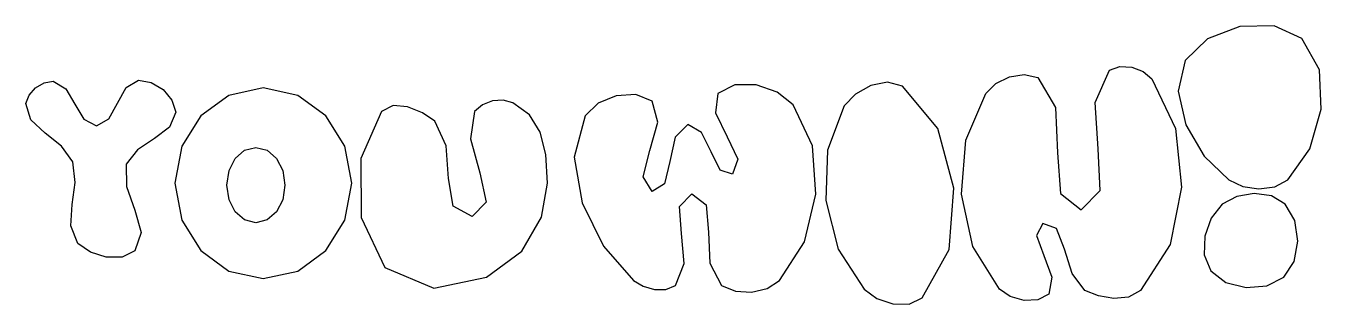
# Model space of a CAD drawing. Extents: x -61 to 82, y -10 to 21.
import ezdxf

# ---------------------------------------------------------------- set-up
doc = ezdxf.new("R2010")
doc.units = 0
doc.layers.add('Layer_1', color=7, linetype='CONTINUOUS')

msp = doc.modelspace()

# ---------------------------------------------------------------- linework, layer by layer
at = {"layer": 'Layer_1', "color": 7}
for points in [[(66.640998, 17.285937), (65.879686, 13.89637), (66.744122, 10.192767), (68.758923, 6.748104), (71.448721, 4.135404), (72.988644, 3.406706), (74.764511, 3.123947), (76.508624, 3.346931), (77.953289, 4.135404), (80.365905, 7.545156), (81.618957, 11.902018), (81.428034, 16.264163), (79.508725, 19.689796), (76.446064, 21.092534), (72.679633, 21.016469), (69.110815, 19.676106), (66.640998, 17.285937)], [(46.199682, -7.91478), (43.278538, -3.204293), (42.044533, 2.567095), (42.51314, 8.483347), (44.699837, 13.628428), (45.821414, 14.729969), (47.321018, 15.477119), (48.941702, 15.743068), (50.426513, 15.400972), (52.371244, 12.088398), (52.601424, 7.114344), (52.937204, 2.636239), (55.198744, 0.811588), (57.281084, 2.94039), (57.08867, 7.545805), (56.735303, 12.635965), (58.33478, 16.219067), (59.479005, 16.612228), (60.784861, 16.536062), (62.024647, 16.062784), (62.970661, 15.264622), (65.579667, 9.776151), (66.25813, 3.305557), (64.986069, -3.014442), (61.743514, -8.05115), (60.410654, -8.784024), (58.790696, -8.949717), (57.113218, -8.666112), (55.607791, -8.05115), (54.198819, -6.179226), (53.368476, -3.497071), (52.498823, -1.251231), (50.971907, -0.688254), (50.298802, -1.99562), (51.082293, -4.199973), (51.981029, -6.59144), (51.65366, -8.460174), (50.432047, -9.101044), (48.916364, -9.160706), (47.405835, -8.73376), (46.199682, -7.91478)], [(-55.2443, -2.86986), (-56.041558, -0.930768), (-55.878087, 1.403041), (-55.534075, 3.850162), (-55.7897, 6.129219), (-57.058137, 7.826644), (-58.858539, 9.269054), (-60.419841, 10.743637), (-60.970976, 12.537639), (-60.627847, 13.473601), (-59.905211, 14.274237), (-58.965536, 14.820145), (-57.971289, 14.991922), (-56.585338, 14.165722), (-55.586475, 12.476933), (-54.586959, 10.81851), (-53.199058, 10.08335), (-51.831954, 10.866968), (-50.879824, 12.569276), (-49.92834, 14.289844), (-48.56318, 15.128272), (-47.176213, 14.870982), (-45.874776, 14.069964), (-44.894921, 12.911837), (-44.472696, 11.583192), (-45.151331, 9.928184), (-46.831448, 8.667441), (-48.695683, 7.432888), (-49.926675, 5.856508), (-49.892819, 3.402501), (-48.978278, 0.785228), (-48.299325, -1.682523), (-48.972227, -3.687938), (-50.388297, -4.396344), (-52.136266, -4.407632), (-53.870236, -3.854562), (-55.2443, -2.86986)], [(0.600826, 11.174139), (-0.59643, 6.623898), (0.253706, 1.597069), (2.606809, -3.174858), (5.918455, -6.960332), (6.968788, -7.599735), (8.214121, -7.957932), (9.470589, -7.953698), (10.55433, -7.505783), (11.507858, -5.102548), (11.190381, -1.785619), (10.998016, 1.193688), (12.326877, 2.584056), (13.91197, 1.386672), (14.181149, -1.634884), (14.341288, -5.069444), (15.599261, -7.505783), (17.141693, -8.134828), (18.906922, -8.248423), (20.620428, -7.854328), (22.007689, -6.960389), (24.733494, -2.708316), (25.981613, 2.545984), (25.61773, 7.887492), (23.507528, 12.401213), (21.74412, 13.800724), (19.422971, 14.59264), (17.064772, 14.595462), (15.190213, 13.62823), (14.944982, 11.517914), (16.236819, 8.883821), (17.414401, 6.406276), (16.826408, 4.765521), (15.475271, 5.202937), (14.459923, 7.197007), (13.400673, 9.338848), (11.91783, 10.219494), (10.5131, 8.832795), (9.916714, 6.158175), (9.332351, 3.67349), (7.963691, 2.856626), (6.970206, 4.461342), (7.727606, 7.358353), (8.603049, 10.492854), (7.963691, 12.810124), (6.165663, 13.522594), (4.026246, 13.393788), (2.014835, 12.564111), (0.600826, 11.174139)], [(29.117239, 12.264928), (27.264741, 7.391091), (27.086595, 1.865321), (28.469167, -3.505594), (31.298825, -7.91478), (32.710811, -8.929792), (34.476021, -9.532929), (36.254744, -9.565582), (37.707257, -8.869227), (40.678952, -3.558623), (41.19895, 3.210138), (39.4277, 9.768136), (35.525659, 14.446534), (33.895865, 14.890709), (32.066035, 14.529253), (30.363914, 13.581043), (29.117239, 12.264928)], [(-34.835648, 14.253155), (-38.630569, 13.428106), (-41.72979, 11.178146), (-43.819473, 7.840953), (-44.585774, 3.754319), (-43.819473, -0.332315), (-41.72979, -3.66948), (-38.630569, -5.919469), (-34.835648, -6.744517), (-31.041055, -5.919469), (-27.942558, -3.66948), (-25.853603, -0.332315), (-25.08763, 3.754319), (-25.853603, 7.840953), (-27.942558, 11.178146), (-31.041055, 13.428106), (-34.835648, 14.253155)], [(-21.805606, 11.676748), (-24.110841, 6.490181), (-24.070591, -0.00855), (-21.466179, -5.539118), (-16.07893, -7.821223), (-10.264905, -6.604732), (-6.381077, -3.713676), (-4.210138, 0.020999), (-3.534782, 3.768486), (-3.728215, 6.903806), (-4.368753, 9.390946), (-5.546751, 11.28254), (-7.352566, 12.631196), (-8.427343, 12.915732), (-9.605506, 12.818845), (-10.713906, 12.389529), (-11.579397, 11.676748), (-12.041253, 8.66205), (-10.997616, 4.914111), (-10.313043, 1.65007), (-11.852097, 0.087067), (-13.925145, 1.218101), (-14.448714, 4.28484), (-14.696596, 7.877416), (-15.94258, 10.585959), (-17.317247, 11.498722), (-18.948617, 12.160026), (-20.542726, 12.307007), (-21.805606, 11.676748)], [(-35.653957, 7.708788), (-34.406823, 7.381919), (-33.388523, 6.490548), (-32.702029, 5.168563), (-32.450315, 3.549764), (-32.702029, 1.930966), (-33.388523, 0.608952), (-34.406823, -0.282418), (-35.653957, -0.609288), (-36.901422, -0.282418), (-37.920447, 0.608952), (-38.607667, 1.930966), (-38.859711, 3.549764), (-38.607667, 5.168563), (-37.920447, 6.490548), (-36.901422, 7.381919), (-35.653957, 7.708788)], [(69.469073, -5.904257), (71.140523, -7.170108), (73.364231, -7.735851), (75.655359, -7.562538), (77.529078, -6.61128), (78.658576, -4.863026), (79.054966, -2.625879), (78.723764, -0.366436), (77.670479, 1.448733), (76.153425, 2.352888), (74.261658, 2.624273), (72.342107, 2.307874), (70.741709, 1.448733), (69.5267, -0.098776), (68.822852, -2.089262), (68.760275, -4.149004), (69.469073, -5.904257)]]:
    msp.add_lwpolyline(points, dxfattribs=at)

doc.saveas('drawing.dxf')
